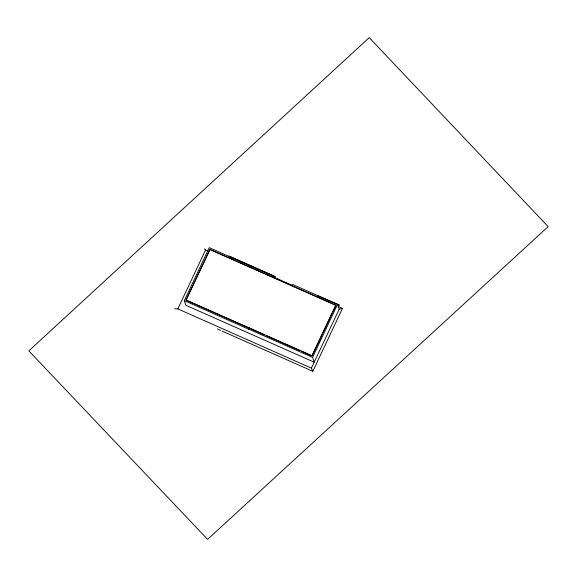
<?xml version="1.0" encoding="UTF-8"?>
<svg xmlns="http://www.w3.org/2000/svg" width="577" height="577" viewBox="0 0 577 577"><rect width="100%" height="100%" fill="white"/><g stroke="black" fill="none" stroke-linecap="round" stroke-linejoin="round"><path stroke-width="0.87" d="M174.514 308.709L177.824 308.897L205.592 249.942L204.402 248.86M317.999 295.777L339.096 304.851L338.288 306.56L337.545 304.389L312.583 357.394L314.22 362.183L185.888 305.283L184.301 300.646L209.263 247.641L273.433 276.087L274.111 278.071L274.912 276.361L229.033 256.022L229.156 256.368M332.864 311.832L335.886 305.406L209.985 249.581L186.075 299.99L209.913 249.379L272.863 277.292L273.433 276.087M184.301 300.646L248.463 329.099L248.975 327.743L311.926 355.656L335.764 305.053L272.813 277.14L272.971 276.794L292.222 285.327L292.618 284.468L338.389 304.822M248.463 329.099L249.033 327.902L186.075 299.99M274.501 277.854L274.912 276.361M312.056 356.016L322.269 334.328M323.026 332.72L332.107 313.441M338.346 306.575L342.464 308.399L312.835 371.314L311.414 368.133L339.182 309.178L338.403 306.892L339.096 304.851M339.182 309.178L342.464 308.399M229.971 256.736L243.898 262.91M245.542 263.639L259.47 269.812M261.107 270.541L275.034 276.715M205.592 249.942L208.052 251.031M186.97 300.552L249.098 328.104L248.975 327.743M250.735 328.832L264.634 334.992M266.271 335.72L299.788 350.578M301.425 351.306L311.234 355.656M248.413 328.948L312.583 357.394M177.824 308.897L311.414 368.133M217.32 328.962L220.609 330.419M222.26 331.155L312.835 371.314M61.479 320.783L28.85 350.888L207.597 539.358L548.15 226.638L369.23 37.642L61.479 320.783"/></g></svg>
